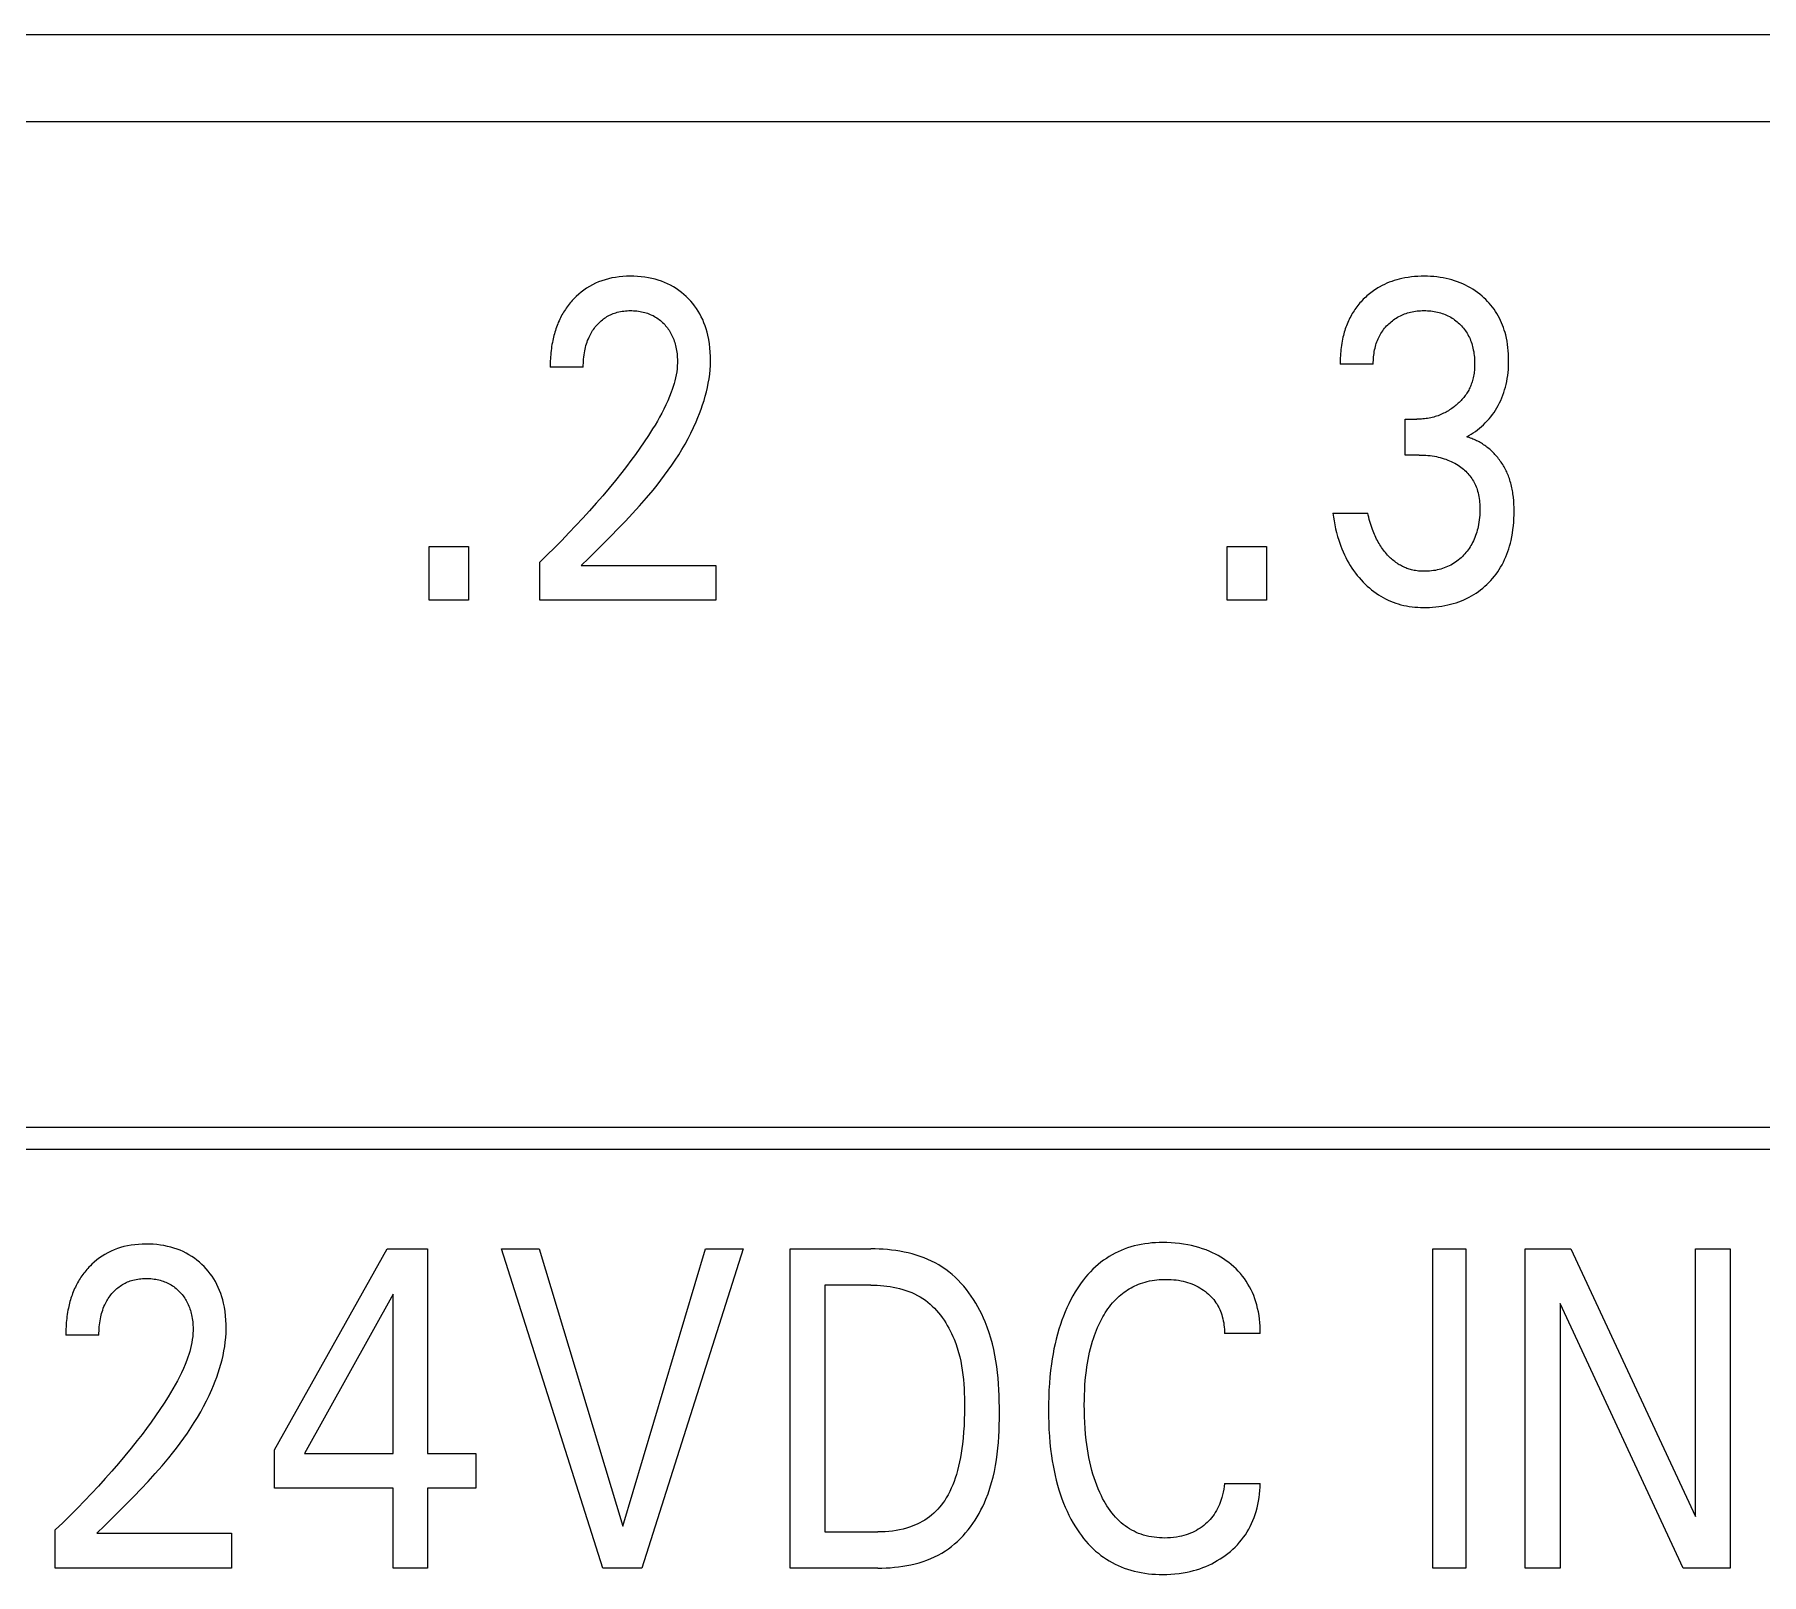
# Model space of a CAD drawing. Header units: millimetres. Extents: x 0 to 420, y 0 to 297.
# Drawn here: x 126.43 to 135.08, y 200.53 to 208.25 of the extents above; entities that cross this region are included whole.
import ezdxf

# ---------------------------------------------------------------- set-up
doc = ezdxf.new("R2010")
doc.units = ezdxf.units.MM
doc.layers.add('eProC - L2', color=41, linetype='Continuous', lineweight=20)

msp = doc.modelspace()

# ---------------------------------------------------------------- linework, layer by layer
at = {"layer": 'eProC - L2', "linetype": 'Continuous'}
for p, q in [((95.8491, 208.2505), (151.1239, 208.2505)), ((97.6239, 207.8155), (161.6239, 207.8155)), ((133.1375, 206.5993), (132.9715, 206.5993)), ((129.1783, 206.5835), (129.0123, 206.5835)), ((133.2981, 206.1435), (133.2981, 206.3226)), ((133.2981, 206.3226), (133.3552, 206.3226)), ((133.3679, 206.1435), (133.2981, 206.1435)), ((132.9352, 205.8521), (133.1103, 205.8521)), ((128.4054, 205.4155), (128.4054, 205.6854)), ((128.4054, 205.6854), (128.6032, 205.6854)), ((128.6032, 205.6854), (128.6032, 205.4155)), ((132.4045, 205.4155), (132.4045, 205.6854)), ((132.4045, 205.6854), (132.6023, 205.6854)), ((132.6023, 205.6854), (132.6023, 205.4155)), ((128.9597, 205.4155), (128.9597, 205.6071)), ((129.1683, 205.5901), (129.8424, 205.5901)), ((129.8424, 205.5901), (129.8424, 205.4155)), ((128.6032, 205.4155), (128.4054, 205.4155)), ((129.8424, 205.4155), (128.9597, 205.4155)), ((132.6023, 205.4155), (132.4045, 205.4155)), ((115.3439, 202.7755), (150.3589, 202.7755)), ((115.2339, 202.6655), (150.4689, 202.6655)), ((127.6307, 201.1585), (128.1949, 202.1655)), ((128.1949, 202.1655), (128.3972, 202.1655)), ((128.3972, 202.1655), (128.3972, 201.1404)), ((129.2762, 200.5655), (128.7682, 202.1655)), ((128.7682, 202.1655), (128.9578, 202.1655)), ((128.9578, 202.1655), (129.3769, 200.7753)), ((129.3769, 200.7753), (129.7906, 202.1655)), ((129.9802, 202.1655), (129.4722, 200.5655)), ((129.7906, 202.1655), (129.9802, 202.1655)), ((130.2142, 200.5655), (130.2142, 202.1655)), ((130.2142, 202.1655), (130.6197, 202.1655)), ((133.4365, 200.5655), (133.4365, 202.1655)), ((133.4365, 202.1655), (133.6007, 202.1655)), ((133.6007, 202.1655), (133.6007, 200.5655)), ((133.8991, 200.5655), (133.8991, 202.1655)), ((133.8991, 202.1655), (134.1268, 202.1655)), ((134.1268, 202.1655), (134.7518, 200.824)), ((134.7518, 200.824), (134.7518, 202.1655)), ((134.7518, 202.1655), (134.926, 202.1655)), ((134.926, 202.1655), (134.926, 200.5655)), ((128.2257, 201.9376), (127.7803, 201.1404)), ((128.2257, 201.1404), (128.2257, 201.9376)), ((130.3893, 201.9841), (130.3893, 200.7469)), ((130.6197, 201.9841), (130.3893, 201.9841)), ((134.0733, 201.8922), (134.0733, 200.5655)), ((134.6911, 200.5655), (134.0733, 201.8922)), ((126.7507, 201.7335), (126.5847, 201.7335)), ((132.571, 201.7414), (132.3914, 201.7414)), ((127.6307, 200.9658), (127.6307, 201.1585)), ((127.7803, 201.1404), (128.2257, 201.1404)), ((128.3972, 201.1404), (128.6394, 201.1404)), ((128.6394, 201.1404), (128.6394, 200.9658)), ((132.3914, 200.9896), (132.571, 200.9896)), ((128.2257, 200.9658), (127.6307, 200.9658)), ((128.2257, 200.5655), (128.2257, 200.9658)), ((128.3972, 200.9658), (128.3972, 200.5655)), ((128.6394, 200.9658), (128.3972, 200.9658)), ((126.5321, 200.5655), (126.5321, 200.7571)), ((126.7407, 200.7401), (127.4148, 200.7401)), ((127.4148, 200.7401), (127.4148, 200.5655)), ((130.3893, 200.7469), (130.6551, 200.7469)), ((127.4148, 200.5655), (126.5321, 200.5655)), ((128.3972, 200.5655), (128.2257, 200.5655)), ((129.4722, 200.5655), (129.2762, 200.5655)), ((130.6542, 200.5655), (130.2142, 200.5655)), ((133.6007, 200.5655), (133.4365, 200.5655)), ((134.0733, 200.5655), (133.8991, 200.5655)), ((134.926, 200.5655), (134.6911, 200.5655))]:
    msp.add_line(p, q, dxfattribs=at)
for points in [[(129.1683, 205.5901), (129.2054, 205.6269), (129.2425, 205.6636), (129.2796, 205.7004), (129.3164, 205.7374), (129.3531, 205.7746), (129.3893, 205.8122), (129.425, 205.8503), (129.4602, 205.8889), (129.4946, 205.9281), (129.5282, 205.9681), (129.5477, 205.9923), (129.567, 206.0169), (129.5858, 206.0417), (129.6041, 206.0669), (129.622, 206.0924), (129.6394, 206.1183), (129.6563, 206.1445), (129.6725, 206.1711), (129.6882, 206.198), (129.7032, 206.2254), (129.7176, 206.2531), (129.7312, 206.2812), (129.7441, 206.3098), (129.7529, 206.3306), (129.7612, 206.3517), (129.7691, 206.3729), (129.7765, 206.3943), (129.7834, 206.4159), (129.7897, 206.4377), (129.7954, 206.4595), (129.8005, 206.4815), (129.8049, 206.5036), (129.8086, 206.5258), (129.8116, 206.5481), (129.8139, 206.5704), (129.8154, 206.5928), (129.816, 206.6152), (129.8159, 206.6368), (129.8149, 206.6583), (129.8131, 206.6798), (129.8105, 206.7013), (129.807, 206.7226), (129.8025, 206.7437), (129.7985, 206.7597), (129.794, 206.7755), (129.7888, 206.7911), (129.7831, 206.8066), (129.7767, 206.8217), (129.7697, 206.8366), (129.762, 206.8511), (129.7541, 206.8646), (129.7455, 206.8777), (129.7363, 206.8905), (129.7266, 206.9028), (129.7164, 206.9147), (129.7057, 206.9262), (129.6945, 206.9372), (129.6824, 206.9482), (129.6698, 206.9585), (129.6568, 206.9683), (129.6434, 206.9775), (129.6296, 206.986), (129.6154, 206.9939), (129.6005, 207.0013), (129.5853, 207.008), (129.5698, 207.014), (129.554, 207.0193), (129.5381, 207.024), (129.5219, 207.028), (129.5042, 207.0316), (129.4864, 207.0345), (129.4684, 207.0367), (129.4504, 207.0382), (129.4323, 207.039), (129.4142, 207.0393), (129.3956, 207.0389), (129.377, 207.0379), (129.3586, 207.0362), (129.3402, 207.0338), (129.3219, 207.0305), (129.3038, 207.0265), (129.2872, 207.0219), (129.2709, 207.0166), (129.2548, 207.0106), (129.239, 207.0038), (129.2236, 206.9962), (129.2086, 206.9879), (129.1945, 206.9792), (129.1809, 206.9699), (129.1678, 206.9599), (129.1551, 206.9494), (129.143, 206.9383)], [(133.6056, 206.2342), (133.6168, 206.2404), (133.6278, 206.2471), (133.6385, 206.2541), (133.6492, 206.2616), (133.6596, 206.2694), (133.6697, 206.2775), (133.6798, 206.2862), (133.6895, 206.2952), (133.699, 206.3045), (133.7084, 206.3144), (133.7175, 206.3246), (133.7262, 206.3352), (133.7346, 206.3461), (133.7426, 206.3572), (133.7501, 206.3686), (133.7573, 206.3803), (133.764, 206.3922), (133.7705, 206.4046), (133.7764, 206.4172), (133.782, 206.43), (133.787, 206.443), (133.7917, 206.4562), (133.7959, 206.4695), (133.7997, 206.483), (133.803, 206.4965), (133.8062, 206.5114), (133.8089, 206.5264), (133.8112, 206.5415), (133.813, 206.5566), (133.8144, 206.5718), (133.8153, 206.587), (133.8159, 206.6022), (133.816, 206.6175), (133.8158, 206.6336), (133.8152, 206.6497), (133.8141, 206.6657), (133.8126, 206.6817), (133.8106, 206.6977), (133.808, 206.7135), (133.8049, 206.7293), (133.8012, 206.745), (133.7979, 206.7575), (133.7941, 206.7699), (133.79, 206.7822), (133.7854, 206.7943), (133.7805, 206.8063), (133.7752, 206.8181), (133.7694, 206.8297), (133.7633, 206.8411), (133.7568, 206.8523), (133.7499, 206.8631), (133.7427, 206.8736), (133.7351, 206.8839), (133.7272, 206.8939), (133.7189, 206.9036), (133.7103, 206.913), (133.7014, 206.9221), (133.6922, 206.931), (133.6827, 206.9395), (133.6717, 206.9487), (133.6604, 206.9575), (133.6487, 206.9659), (133.6368, 206.9738), (133.6246, 206.9813), (133.6121, 206.9884), (133.5993, 206.995), (133.5861, 207.0012), (133.5727, 207.0069), (133.559, 207.0121), (133.5452, 207.0169), (133.5312, 207.0211), (133.5171, 207.0249), (133.5029, 207.0282), (133.4874, 207.0313), (133.4719, 207.0338), (133.4562, 207.0358), (133.4406, 207.0374), (133.4248, 207.0384), (133.4091, 207.0391), (133.3933, 207.0393), (133.377, 207.0391), (133.3607, 207.0385), (133.3444, 207.0373), (133.3282, 207.0357), (133.3121, 207.0336), (133.296, 207.0309), (133.28, 207.0277), (133.2673, 207.0247), (133.2547, 207.0213), (133.2422, 207.0176), (133.2299, 207.0135), (133.2176, 207.0089), (133.2056, 207.004), (133.1937, 206.9987), (133.182, 206.9929), (133.1672, 206.9849)], [(133.1672, 206.9849), (133.16, 206.9806), (133.1528, 206.9762), (133.1458, 206.9716), (133.1388, 206.9668), (133.1319, 206.9619), (133.1252, 206.9568), (133.1186, 206.9516), (133.1121, 206.9462), (133.1057, 206.9406), (133.0994, 206.935), (133.0934, 206.9294), (133.0876, 206.9236), (133.0819, 206.9178), (133.0763, 206.9118), (133.0709, 206.9057), (133.0656, 206.8994), (133.0604, 206.8931), (133.0554, 206.8866), (133.0505, 206.8801), (133.0457, 206.8734), (133.0412, 206.8667), (133.0367, 206.8598), (133.0324, 206.8528), (133.0283, 206.8458), (133.0242, 206.8383), (133.0202, 206.8307), (133.0164, 206.823), (133.0128, 206.8152), (133.0094, 206.8074), (133.0061, 206.7994), (133.003, 206.7914), (133.0001, 206.7834), (132.9973, 206.7752), (132.9947, 206.7671), (132.9922, 206.7588), (132.9899, 206.7506), (132.9877, 206.7422), (132.9857, 206.7339), (132.9834, 206.7237), (132.9814, 206.7135), (132.9796, 206.7032), (132.9779, 206.6929), (132.9765, 206.6825), (132.9752, 206.6722), (132.9742, 206.6618), (132.9733, 206.6514), (132.9726, 206.641), (132.9721, 206.6306), (132.9717, 206.6202), (132.9715, 206.6097), (132.9715, 206.5993)], [(129.143, 206.9383), (129.1356, 206.9311), (129.1284, 206.9236), (129.123, 206.9177), (129.1176, 206.9117), (129.1124, 206.9055), (129.1073, 206.8993), (129.1024, 206.8929), (129.0976, 206.8864), (129.0929, 206.8799), (129.0883, 206.8732), (129.0839, 206.8665), (129.0796, 206.8596), (129.0755, 206.8527), (129.0715, 206.8457), (129.0676, 206.8386), (129.0639, 206.8314), (129.0601, 206.8237), (129.0565, 206.8159), (129.0531, 206.8081), (129.0498, 206.8001), (129.0467, 206.7922), (129.0437, 206.7841), (129.0409, 206.776), (129.0382, 206.7678), (129.0357, 206.7596), (129.0333, 206.7514), (129.0311, 206.7431), (129.029, 206.7348), (129.027, 206.7264), (129.0252, 206.718), (129.0232, 206.7078), (129.0213, 206.6975), (129.0197, 206.6872), (129.0182, 206.6769), (129.0169, 206.6666), (129.0158, 206.6562), (129.0148, 206.6459), (129.014, 206.6355), (129.0134, 206.6251), (129.0129, 206.6147), (129.0125, 206.6043), (129.0124, 206.5939), (129.0123, 206.5835)], [(129.1783, 206.5835), (129.1784, 206.5937), (129.1787, 206.6039), (129.1792, 206.6142), (129.18, 206.6244), (129.181, 206.6346), (129.1822, 206.6447), (129.1837, 206.6549), (129.1855, 206.665), (129.1873, 206.6739), (129.1894, 206.6827), (129.1917, 206.6915), (129.1943, 206.7002), (129.1971, 206.7089), (129.2001, 206.7174), (129.2035, 206.7258), (129.2071, 206.7341), (129.2104, 206.7409), (129.2138, 206.7476), (129.2174, 206.7541), (129.2212, 206.7606), (129.2252, 206.7669), (129.2294, 206.7731), (129.2338, 206.7792), (129.2384, 206.7852), (129.2432, 206.791), (129.2479, 206.7963), (129.2527, 206.8015), (129.2577, 206.8066), (129.2629, 206.8115), (129.2682, 206.8162), (129.2737, 206.8207), (129.2793, 206.8251), (129.2851, 206.8292), (129.291, 206.8332), (129.2969, 206.8368), (129.303, 206.8403), (129.3091, 206.8435), (129.3154, 206.8466), (129.3217, 206.8494), (129.3282, 206.852), (129.3347, 206.8544), (129.3413, 206.8566), (129.348, 206.8585), (129.3561, 206.8606), (129.3643, 206.8623), (129.3725, 206.8637), (129.3808, 206.8649), (129.3891, 206.8658), (129.3974, 206.8664), (129.4058, 206.8668), (129.4142, 206.8669), (129.4223, 206.8669), (129.4305, 206.8666), (129.4386, 206.866), (129.4467, 206.8653), (129.4547, 206.8643), (129.4628, 206.863), (129.4707, 206.8615), (129.4787, 206.8598), (129.4859, 206.8579), (129.4931, 206.8558), (129.5002, 206.8535), (129.5073, 206.8509), (129.5142, 206.8481), (129.521, 206.845), (129.5277, 206.8418), (129.5343, 206.8382), (129.5407, 206.8345), (129.5469, 206.8305), (129.553, 206.8263), (129.559, 206.8219), (129.5647, 206.8173), (129.5704, 206.8125), (129.5758, 206.8075), (129.5811, 206.8023), (129.5861, 206.7971), (129.5909, 206.7916), (129.5956, 206.7861), (129.6, 206.7804), (129.6043, 206.7745), (129.6084, 206.7685), (129.6123, 206.7624), (129.6159, 206.7561), (129.6194, 206.7498), (129.6228, 206.7429), (129.626, 206.7359), (129.629, 206.7287), (129.6317, 206.7215), (129.6343, 206.7142), (129.6366, 206.7068), (129.6387, 206.6994), (129.6406, 206.6919), (129.6424, 206.6844), (129.6441, 206.6758), (129.6457, 206.6672), (129.647, 206.6585), (129.6481, 206.6498), (129.6489, 206.6411), (129.6495, 206.6324), (129.6499, 206.6236), (129.6501, 206.6149), (129.65, 206.6061)], [(133.1375, 206.5993), (133.1375, 206.6083), (133.1378, 206.6172), (133.1383, 206.6261), (133.139, 206.6351), (133.1399, 206.644), (133.1411, 206.6528), (133.1425, 206.6617), (133.1442, 206.6705), (133.1462, 206.6792), (133.1481, 206.687), (133.1503, 206.6948), (133.1527, 206.7024), (133.1554, 206.71), (133.1582, 206.7176), (133.1614, 206.725), (133.1647, 206.7323), (133.1683, 206.7394), (133.1722, 206.7465), (133.1761, 206.7532), (133.1803, 206.7597), (133.1848, 206.7661), (133.1894, 206.7724), (133.1942, 206.7784), (133.1993, 206.7844), (133.2045, 206.7901), (133.2099, 206.7957), (133.2155, 206.8012), (133.2213, 206.8065), (133.2272, 206.8115), (133.2334, 206.8164), (133.2396, 206.8211), (133.246, 206.8256), (133.2526, 206.8299), (133.2593, 206.8339), (133.2661, 206.8377), (133.2731, 206.8413), (133.2802, 206.8446), (133.2874, 206.8477), (133.2947, 206.8506), (133.3021, 206.8532), (133.3096, 206.8556), (133.3172, 206.8577), (133.3248, 206.8596), (133.333, 206.8614), (133.3413, 206.8629), (133.3496, 206.8642), (133.3579, 206.8652), (133.3663, 206.866), (133.3747, 206.8665), (133.3831, 206.8668), (133.3915, 206.8669), (133.4001, 206.8669), (133.4087, 206.8665), (133.4172, 206.866), (133.4258, 206.8652), (133.4343, 206.8642), (133.4428, 206.863), (133.4512, 206.8614), (133.4596, 206.8596), (133.4673, 206.8577), (133.475, 206.8556), (133.4825, 206.8532), (133.49, 206.8506), (133.4974, 206.8478), (133.5047, 206.8447), (133.5119, 206.8413), (133.5189, 206.8377), (133.5257, 206.8339), (133.5324, 206.8299), (133.5389, 206.8256), (133.5453, 206.8212), (133.5516, 206.8165), (133.5576, 206.8116), (133.5636, 206.8065), (133.5693, 206.8012), (133.5748, 206.7958), (133.5801, 206.7902), (133.5852, 206.7845), (133.5901, 206.7785), (133.5949, 206.7725), (133.5994, 206.7663), (133.6037, 206.7599), (133.6078, 206.7534), (133.6116, 206.7467), (133.6154, 206.7396), (133.619, 206.7323), (133.6223, 206.725), (133.6253, 206.7175), (133.6281, 206.7099), (133.6307, 206.7022), (133.633, 206.6944), (133.6351, 206.6866), (133.637, 206.6787), (133.6389, 206.6698), (133.6406, 206.6608), (133.642, 206.6517), (133.6432, 206.6426), (133.6441, 206.6336), (133.6448, 206.6244), (133.6452, 206.6153), (133.6455, 206.6062), (133.6455, 206.5971)], [(129.65, 206.6061), (129.6494, 206.591), (129.6481, 206.5759), (129.6462, 206.5608), (129.6437, 206.5458), (129.6407, 206.5309), (129.6372, 206.516), (129.6332, 206.5013), (129.6289, 206.4866), (129.6241, 206.4721), (129.619, 206.4577), (129.6107, 206.4363), (129.6018, 206.4151), (129.5923, 206.3942), (129.5823, 206.3736), (129.5718, 206.3533), (129.5608, 206.3332), (129.5495, 206.3133), (129.5378, 206.2936), (129.5259, 206.274), (129.5053, 206.2416), (129.4841, 206.2096), (129.4623, 206.178), (129.4401, 206.1468), (129.4173, 206.1159), (129.3942, 206.0853), (129.3706, 206.055), (129.3396, 206.0161), (129.3081, 205.9777), (129.276, 205.9396), (129.2435, 205.902), (129.21, 205.864), (129.1759, 205.8265), (129.1415, 205.7894), (129.1065, 205.7527), (129.0705, 205.7156), (129.034, 205.679), (128.997, 205.6429), (128.9597, 205.6071)], [(133.6455, 206.5971), (133.6454, 206.5897), (133.6451, 206.5823), (133.6446, 206.5749), (133.644, 206.5675), (133.6433, 206.5601), (133.6423, 206.5528), (133.6412, 206.5455), (133.6399, 206.5382), (133.6384, 206.5309), (133.6366, 206.5237), (133.6347, 206.5166), (133.6329, 206.5104), (133.6309, 206.5044), (133.6287, 206.4984), (133.6264, 206.4924), (133.6239, 206.4865), (133.6213, 206.4807), (133.6185, 206.4749), (133.6156, 206.4692), (133.6125, 206.4636), (133.6093, 206.4581), (133.6059, 206.4527), (133.6024, 206.4474), (133.5986, 206.442), (133.5946, 206.4367), (133.5906, 206.4315), (133.5863, 206.4264), (133.582, 206.4214), (133.5775, 206.4165), (133.573, 206.4117), (133.5683, 206.4071), (133.5635, 206.4025), (133.5585, 206.3981), (133.5535, 206.3938), (133.5484, 206.3896), (133.543, 206.3852), (133.5374, 206.381), (133.5318, 206.377), (133.526, 206.3731), (133.5202, 206.3693), (133.5143, 206.3656), (133.5083, 206.3621), (133.5022, 206.3587), (133.4961, 206.3555), (133.4899, 206.3524), (133.483, 206.3492), (133.476, 206.3462), (133.469, 206.3433), (133.4619, 206.3406), (133.4547, 206.3382), (133.4475, 206.3359), (133.4402, 206.3337), (133.4329, 206.3318), (133.4255, 206.3301), (133.4178, 206.3285), (133.41, 206.3271), (133.4022, 206.3259), (133.3944, 206.3249), (133.3866, 206.3241), (133.3788, 206.3234), (133.3709, 206.323), (133.3631, 206.3227), (133.3552, 206.3226)], [(133.8375, 205.9489), (133.8364, 205.9566), (133.8351, 205.9644), (133.8336, 205.9721), (133.832, 205.9798), (133.8303, 205.9875), (133.8285, 205.9951), (133.8265, 206.0027), (133.8243, 206.0102), (133.822, 206.0177), (133.8195, 206.0252), (133.8169, 206.0326), (133.8144, 206.0392), (133.8117, 206.0457), (133.809, 206.0522), (133.8061, 206.0586), (133.803, 206.065), (133.7999, 206.0713), (133.7966, 206.0775), (133.7932, 206.0837), (133.7896, 206.0898), (133.786, 206.0958), (133.7822, 206.1018), (133.7783, 206.1076), (133.7742, 206.1134), (133.7701, 206.1191), (133.7658, 206.1248), (133.7614, 206.1303), (133.7569, 206.1358), (133.7522, 206.1411), (133.7475, 206.1464), (133.7426, 206.1515), (133.7376, 206.1566), (133.7328, 206.1613), (133.7278, 206.1659), (133.7228, 206.1704), (133.7176, 206.1748), (133.7124, 206.1791), (133.7071, 206.1833), (133.7017, 206.1873), (133.6962, 206.1913), (133.6906, 206.1951), (133.6849, 206.1988), (133.6792, 206.2024), (133.6734, 206.2058), (133.6675, 206.2091), (133.6616, 206.2123), (133.6556, 206.2153), (133.6495, 206.2182), (133.6434, 206.221), (133.6372, 206.2236), (133.631, 206.226), (133.6247, 206.2283), (133.6184, 206.2304), (133.612, 206.2324), (133.6056, 206.2342)], [(133.3679, 206.1435), (133.3788, 206.1434), (133.3896, 206.143), (133.4005, 206.1424), (133.4113, 206.1415), (133.4221, 206.1404), (133.4329, 206.1389), (133.4436, 206.1372), (133.4535, 206.1353), (133.4632, 206.1332), (133.473, 206.1308), (133.4826, 206.1281), (133.4922, 206.1251), (133.5017, 206.1218), (133.511, 206.1183), (133.5199, 206.1146), (133.5286, 206.1107), (133.5373, 206.1065), (133.5457, 206.102), (133.5541, 206.0972), (133.5622, 206.0921), (133.5702, 206.0868), (133.5766, 206.0822), (133.5829, 206.0774), (133.589, 206.0724), (133.5949, 206.0673), (133.6007, 206.0619), (133.6063, 206.0564), (133.6117, 206.0506), (133.6169, 206.0447), (133.6219, 206.0386), (133.6267, 206.0324), (133.6311, 206.026), (133.6353, 206.0195), (133.6393, 206.0128), (133.6431, 206.006), (133.6466, 205.999), (133.6499, 205.992), (133.6529, 205.9848), (133.6557, 205.9776), (133.6582, 205.9702), (133.6605, 205.9628), (133.663, 205.9536), (133.6651, 205.9444), (133.6669, 205.935), (133.6684, 205.9256), (133.6696, 205.9162), (133.6705, 205.9067), (133.6712, 205.8972), (133.6716, 205.8877), (133.6718, 205.8781), (133.6718, 205.8663), (133.6715, 205.8545), (133.6708, 205.8427), (133.6699, 205.8309), (133.6686, 205.8192), (133.667, 205.8075), (133.665, 205.7959), (133.6627, 205.7843), (133.6607, 205.7752), (133.6584, 205.7662), (133.6559, 205.7572), (133.6532, 205.7483), (133.6502, 205.7395), (133.6469, 205.7307), (133.6434, 205.7221), (133.6396, 205.7136), (133.6355, 205.7053), (133.6314, 205.6975), (133.6271, 205.69), (133.6225, 205.6825), (133.6177, 205.6752), (133.6126, 205.668), (133.6073, 205.6611), (133.6018, 205.6542), (133.5961, 205.6476), (133.5902, 205.6411), (133.5839, 205.6347), (133.5773, 205.6285), (133.5706, 205.6225), (133.5637, 205.6168), (133.5566, 205.6113), (133.5493, 205.606), (133.5418, 205.6011), (133.5341, 205.5964), (133.5263, 205.592), (133.5183, 205.588), (133.5101, 205.5842), (133.5018, 205.5807), (133.4934, 205.5775), (133.4849, 205.5746), (133.4763, 205.5719), (133.4676, 205.5696), (133.4581, 205.5674), (133.4486, 205.5655), (133.439, 205.5639), (133.4293, 205.5626), (133.4197, 205.5617), (133.41, 205.561), (133.4003, 205.5607), (133.3906, 205.5606)], [(132.9352, 205.8521), (132.9378, 205.8325), (132.9409, 205.813), (132.9445, 205.7935), (132.9486, 205.7742), (132.9533, 205.755), (132.9584, 205.7359), (132.9641, 205.7169), (132.9691, 205.702), (132.9744, 205.6872), (132.9801, 205.6725), (132.9862, 205.658), (132.9927, 205.6436), (132.9996, 205.6295), (133.0069, 205.6155), (133.0146, 205.6018), (133.0223, 205.589), (133.0305, 205.5765), (133.0389, 205.5642), (133.0478, 205.5521), (133.057, 205.5404), (133.0665, 205.5289), (133.0764, 205.5177), (133.0867, 205.5068), (133.0968, 205.4967), (133.1071, 205.4869), (133.1178, 205.4775), (133.1288, 205.4684), (133.14, 205.4597), (133.1516, 205.4514), (133.1634, 205.4434), (133.1755, 205.4359), (133.1874, 205.4291), (133.1995, 205.4227), (133.2118, 205.4167), (133.2244, 205.4111), (133.2371, 205.406), (133.25, 205.4013), (133.263, 205.3971), (133.2762, 205.3934), (133.29, 205.39), (133.3039, 205.3871), (133.3179, 205.3847), (133.332, 205.3828), (133.3461, 205.3813), (133.3603, 205.3802), (133.3745, 205.3795), (133.3888, 205.3792), (133.4042, 205.3793), (133.4196, 205.3798), (133.435, 205.3807), (133.4504, 205.3821), (133.4657, 205.3839), (133.481, 205.3861), (133.4962, 205.3889), (133.5112, 205.3921), (133.525, 205.3954), (133.5386, 205.3992), (133.5522, 205.4033), (133.5656, 205.4079), (133.5788, 205.4129), (133.5919, 205.4184), (133.6047, 205.4243), (133.6174, 205.4306), (133.6295, 205.4372), (133.6414, 205.4443), (133.6531, 205.4517), (133.6645, 205.4596), (133.6756, 205.4679), (133.6865, 205.4765), (133.697, 205.4855), (133.7072, 205.4949), (133.717, 205.5046), (133.7266, 205.5146), (133.7357, 205.525), (133.7445, 205.5357), (133.753, 205.5466), (133.761, 205.5579), (133.7687, 205.5694), (133.7759, 205.5811), (133.7828, 205.5931), (133.7896, 205.606), (133.7959, 205.6191), (133.8017, 205.6324), (133.8072, 205.6459), (133.8122, 205.6596), (133.8168, 205.6734), (133.821, 205.6874), (133.8247, 205.7015), (133.8281, 205.7156), (133.8319, 205.7337), (133.8351, 205.7519), (133.8377, 205.7702), (133.8398, 205.7885), (133.8414, 205.8069), (133.8425, 205.8253), (133.8431, 205.8438), (133.8433, 205.8623), (133.843, 205.8797), (133.8424, 205.897), (133.8413, 205.9144), (133.8397, 205.9317), (133.8375, 205.9489)], [(133.3906, 205.5606), (133.3838, 205.5608), (133.377, 205.5611), (133.3702, 205.5615), (133.3634, 205.5622), (133.3566, 205.563), (133.3499, 205.5639), (133.3432, 205.5651), (133.3365, 205.5664), (133.3298, 205.568), (133.3233, 205.5697), (133.3175, 205.5714), (133.3117, 205.5733), (133.306, 205.5753), (133.3004, 205.5775), (133.2948, 205.5799), (133.2893, 205.5824), (133.2838, 205.585), (133.2785, 205.5878), (133.2731, 205.5907), (133.2679, 205.5937), (133.2628, 205.5969), (133.2569, 205.6008), (133.2511, 205.6048), (133.2455, 205.609), (133.2399, 205.6134), (133.2345, 205.6179), (133.2292, 205.6225), (133.224, 205.6273), (133.219, 205.6322), (133.214, 205.6372), (133.2092, 205.6423), (133.2038, 205.6482), (133.1986, 205.6543), (133.1935, 205.6605), (133.1886, 205.6668), (133.1839, 205.6732), (133.1793, 205.6797), (133.1748, 205.6863), (133.1705, 205.693), (133.1663, 205.6999), (133.162, 205.7073), (133.1579, 205.7148), (133.1539, 205.7225), (133.1501, 205.7302), (133.1464, 205.738), (133.1429, 205.7458), (133.1396, 205.7537), (133.1364, 205.7617), (133.1334, 205.7698), (133.1298, 205.7799), (133.1264, 205.79), (133.1232, 205.8002), (133.1203, 205.8105), (133.1175, 205.8208), (133.1149, 205.8312), (133.1125, 205.8416), (133.1103, 205.8521)], [(126.7407, 200.7401), (126.7778, 200.7769), (126.8149, 200.8136), (126.8519, 200.8504), (126.8888, 200.8874), (126.9255, 200.9246), (126.9617, 200.9622), (126.9974, 201.0003), (127.0326, 201.0389), (127.067, 201.0781), (127.1006, 201.1181), (127.1201, 201.1423), (127.1393, 201.1669), (127.1582, 201.1917), (127.1765, 201.2169), (127.1944, 201.2424), (127.2118, 201.2683), (127.2287, 201.2945), (127.2449, 201.3211), (127.2606, 201.348), (127.2756, 201.3754), (127.29, 201.4031), (127.3036, 201.4312), (127.3165, 201.4598), (127.3253, 201.4806), (127.3336, 201.5017), (127.3415, 201.5229), (127.3489, 201.5443), (127.3558, 201.5659), (127.3621, 201.5877), (127.3678, 201.6095), (127.3729, 201.6315), (127.3773, 201.6536), (127.381, 201.6758), (127.384, 201.6981), (127.3863, 201.7204), (127.3878, 201.7428), (127.3884, 201.7652), (127.3883, 201.7868), (127.3873, 201.8083), (127.3855, 201.8298), (127.3829, 201.8513), (127.3794, 201.8726), (127.3749, 201.8937), (127.3709, 201.9097), (127.3664, 201.9255), (127.3612, 201.9411), (127.3555, 201.9566), (127.3491, 201.9717), (127.3421, 201.9866), (127.3344, 202.0011), (127.3264, 202.0146), (127.3179, 202.0277), (127.3087, 202.0405), (127.299, 202.0528), (127.2888, 202.0647), (127.2781, 202.0762), (127.2669, 202.0872), (127.2548, 202.0982), (127.2422, 202.1085), (127.2292, 202.1183), (127.2158, 202.1275), (127.202, 202.136), (127.1878, 202.1439), (127.1729, 202.1513), (127.1577, 202.158), (127.1422, 202.164), (127.1264, 202.1693), (127.1105, 202.174), (127.0943, 202.178), (127.0766, 202.1816), (127.0587, 202.1845), (127.0408, 202.1867), (127.0228, 202.1882), (127.0047, 202.189), (126.9866, 202.1893), (126.968, 202.1889), (126.9494, 202.1879), (126.931, 202.1862), (126.9126, 202.1838), (126.8943, 202.1805), (126.8762, 202.1765), (126.8596, 202.1719), (126.8433, 202.1666), (126.8272, 202.1606), (126.8114, 202.1538), (126.796, 202.1462), (126.7809, 202.1379), (126.7669, 202.1292), (126.7533, 202.1199), (126.7402, 202.1099), (126.7275, 202.0994), (126.7154, 202.0883)], [(132.571, 201.7414), (132.571, 201.7594), (132.5704, 201.7775), (132.5692, 201.7956), (132.5673, 201.8136), (132.5648, 201.8315), (132.5617, 201.8493), (132.5579, 201.8671), (132.5535, 201.8846), (132.5489, 201.9003), (132.5438, 201.9157), (132.5381, 201.931), (132.5319, 201.946), (132.525, 201.9607), (132.5176, 201.9751), (132.5095, 201.9892), (132.5009, 202.003), (132.4917, 202.0161), (132.482, 202.0289), (132.4717, 202.0413), (132.4609, 202.0532), (132.4496, 202.0647), (132.4379, 202.0757), (132.4257, 202.0862), (132.4132, 202.0963), (132.4005, 202.1058), (132.3874, 202.1148), (132.3741, 202.1233), (132.3604, 202.1313), (132.3465, 202.1388), (132.3323, 202.1458), (132.3179, 202.1524), (132.3001, 202.1597), (132.282, 202.1663), (132.2637, 202.1722), (132.2451, 202.1775), (132.2264, 202.1821), (132.2076, 202.186), (132.1869, 202.1896), (132.1661, 202.1925), (132.1452, 202.1947), (132.1242, 202.1962), (132.1032, 202.197), (132.0821, 202.1972), (132.0641, 202.1969), (132.0461, 202.1961), (132.0282, 202.1948), (132.0102, 202.193), (131.9924, 202.1906), (131.9747, 202.1877), (131.9571, 202.1842), (131.9396, 202.18), (131.9223, 202.1752), (131.9052, 202.1698), (131.8894, 202.164), (131.8737, 202.1577), (131.8583, 202.1508), (131.8432, 202.1433), (131.8284, 202.1353), (131.8138, 202.1267), (131.7996, 202.1177), (131.7857, 202.1081), (131.7722, 202.098), (131.7591, 202.0874), (131.7456, 202.0755), (131.7325, 202.0632), (131.7199, 202.0504), (131.7077, 202.0371), (131.696, 202.0235), (131.6847, 202.0094), (131.6739, 201.995), (131.6635, 201.9803), (131.6535, 201.9653), (131.6439, 201.95), (131.6325, 201.9306), (131.6217, 201.9108), (131.6115, 201.8907), (131.602, 201.8703), (131.593, 201.8497), (131.5845, 201.8288), (131.5767, 201.8078), (131.5693, 201.7865), (131.5617, 201.7624), (131.5547, 201.738), (131.5483, 201.7135), (131.5425, 201.6889), (131.5372, 201.6641), (131.5325, 201.6392), (131.5283, 201.6142), (131.5246, 201.5892), (131.5204, 201.5563), (131.517, 201.5234), (131.5142, 201.4904), (131.5122, 201.4574), (131.5107, 201.4243), (131.5099, 201.3912), (131.5097, 201.3581)], [(130.6542, 200.5655), (130.6748, 200.5657), (130.6956, 200.5665), (130.7164, 200.5677), (130.7373, 200.5695), (130.7582, 200.5718), (130.779, 200.5748), (130.7997, 200.5783), (130.8203, 200.5825), (130.8408, 200.5873), (130.861, 200.5927), (130.8809, 200.5989), (130.9006, 200.6058), (130.9199, 200.6134), (130.9388, 200.6218), (130.9573, 200.631), (130.9754, 200.641), (130.9929, 200.6518), (131.0089, 200.6627), (131.0244, 200.6744), (131.0394, 200.6868), (131.0539, 200.6997), (131.068, 200.7134), (131.0815, 200.7275), (131.0945, 200.7422), (131.107, 200.7574), (131.119, 200.7731), (131.1304, 200.7892), (131.1414, 200.8057), (131.1518, 200.8225), (131.1617, 200.8397), (131.1711, 200.8571), (131.18, 200.8748), (131.1883, 200.8927), (131.1961, 200.9107), (131.2068, 200.9381), (131.2164, 200.9658), (131.2248, 200.9938), (131.2323, 201.022), (131.2387, 201.0504), (131.2443, 201.079), (131.249, 201.1078), (131.253, 201.1367), (131.2562, 201.1658), (131.2587, 201.1951), (131.2607, 201.2244), (131.2621, 201.2538), (131.2631, 201.2832), (131.2636, 201.3127), (131.2638, 201.3422), (131.2637, 201.3716), (131.2633, 201.4009), (131.2624, 201.4302), (131.2611, 201.4594), (131.2594, 201.4885), (131.2571, 201.5176), (131.2541, 201.5465), (131.2506, 201.5754), (131.2463, 201.6041), (131.2413, 201.6326), (131.2354, 201.661), (131.2287, 201.6892), (131.2211, 201.7171), (131.2125, 201.7449), (131.2029, 201.7724), (131.1923, 201.7996), (131.184, 201.8187), (131.1752, 201.8377), (131.1659, 201.8564), (131.156, 201.8749), (131.1455, 201.893), (131.1345, 201.9109), (131.1229, 201.9284), (131.1108, 201.9454), (131.0981, 201.962), (131.0849, 201.9781), (131.0712, 201.9937), (131.0569, 202.0088), (131.0421, 202.0232), (131.0268, 202.0369), (131.0109, 202.05), (130.9945, 202.0624), (130.9776, 202.074), (130.9601, 202.0848), (130.9422, 202.0949), (130.9238, 202.1042), (130.905, 202.1127), (130.8858, 202.1206), (130.8663, 202.1277), (130.8465, 202.1341), (130.8264, 202.1399), (130.8061, 202.145), (130.7856, 202.1495), (130.765, 202.1534), (130.7443, 202.1567), (130.7235, 202.1595), (130.7027, 202.1617), (130.6818, 202.1634), (130.661, 202.1646), (130.6403, 202.1653), (130.6197, 202.1655)], [(126.7154, 202.0883), (126.708, 202.0811), (126.7008, 202.0736), (126.6954, 202.0677), (126.69, 202.0617), (126.6848, 202.0555), (126.6797, 202.0493), (126.6748, 202.0429), (126.67, 202.0364), (126.6653, 202.0299), (126.6607, 202.0232), (126.6563, 202.0165), (126.652, 202.0096), (126.6479, 202.0027), (126.6439, 201.9957), (126.64, 201.9886), (126.6363, 201.9814), (126.6325, 201.9737), (126.6289, 201.9659), (126.6255, 201.9581), (126.6222, 201.9501), (126.619, 201.9422), (126.6161, 201.9341), (126.6133, 201.926), (126.6106, 201.9178), (126.6081, 201.9096), (126.6057, 201.9014), (126.6035, 201.8931), (126.6014, 201.8848), (126.5994, 201.8764), (126.5976, 201.868), (126.5956, 201.8578), (126.5937, 201.8475), (126.5921, 201.8372), (126.5906, 201.8269), (126.5893, 201.8166), (126.5882, 201.8062), (126.5872, 201.7959), (126.5864, 201.7855), (126.5858, 201.7751), (126.5853, 201.7647), (126.5849, 201.7543), (126.5848, 201.7439), (126.5847, 201.7335)], [(126.7507, 201.7335), (126.7508, 201.7437), (126.7511, 201.7539), (126.7516, 201.7642), (126.7524, 201.7744), (126.7534, 201.7846), (126.7546, 201.7947), (126.7561, 201.8049), (126.7579, 201.815), (126.7597, 201.8239), (126.7618, 201.8327), (126.7641, 201.8415), (126.7666, 201.8502), (126.7695, 201.8589), (126.7725, 201.8674), (126.7759, 201.8758), (126.7795, 201.8841), (126.7828, 201.8909), (126.7862, 201.8976), (126.7898, 201.9041), (126.7936, 201.9106), (126.7976, 201.9169), (126.8018, 201.9231), (126.8062, 201.9292), (126.8108, 201.9352), (126.8156, 201.941), (126.8203, 201.9463), (126.8251, 201.9515), (126.8301, 201.9566), (126.8353, 201.9615), (126.8406, 201.9662), (126.8461, 201.9707), (126.8517, 201.9751), (126.8575, 201.9792), (126.8634, 201.9832), (126.8693, 201.9868), (126.8754, 201.9903), (126.8815, 201.9935), (126.8878, 201.9966), (126.8941, 201.9994), (126.9006, 202.002), (126.9071, 202.0044), (126.9137, 202.0066), (126.9204, 202.0085), (126.9285, 202.0106), (126.9367, 202.0123), (126.9449, 202.0137), (126.9532, 202.0149), (126.9615, 202.0158), (126.9698, 202.0164), (126.9782, 202.0168), (126.9866, 202.0169), (126.9947, 202.0169), (127.0028, 202.0166), (127.011, 202.016), (127.0191, 202.0153), (127.0271, 202.0143), (127.0352, 202.013), (127.0431, 202.0115), (127.0511, 202.0098), (127.0583, 202.0079), (127.0655, 202.0058), (127.0726, 202.0035), (127.0796, 202.0009), (127.0866, 201.9981), (127.0934, 201.995), (127.1001, 201.9918), (127.1067, 201.9882), (127.1131, 201.9845), (127.1193, 201.9805), (127.1254, 201.9763), (127.1314, 201.9719), (127.1371, 201.9673), (127.1428, 201.9625), (127.1482, 201.9575), (127.1535, 201.9523), (127.1585, 201.9471), (127.1633, 201.9416), (127.168, 201.9361), (127.1724, 201.9304), (127.1767, 201.9245), (127.1808, 201.9185), (127.1847, 201.9124), (127.1883, 201.9061), (127.1918, 201.8998), (127.1952, 201.8929), (127.1984, 201.8859), (127.2014, 201.8787), (127.2041, 201.8715), (127.2067, 201.8642), (127.209, 201.8568), (127.2111, 201.8494), (127.213, 201.8419), (127.2148, 201.8344), (127.2165, 201.8258), (127.2181, 201.8172), (127.2194, 201.8085), (127.2205, 201.7998), (127.2213, 201.7911), (127.2219, 201.7824), (127.2223, 201.7736), (127.2225, 201.7649), (127.2224, 201.7561)], [(131.6996, 201.5561), (131.7021, 201.5746), (131.705, 201.5931), (131.7082, 201.6116), (131.7119, 201.63), (131.7159, 201.6484), (131.7203, 201.6666), (131.7251, 201.6847), (131.7304, 201.7027), (131.7349, 201.7167), (131.7396, 201.7306), (131.7446, 201.7444), (131.75, 201.758), (131.7557, 201.7716), (131.7617, 201.785), (131.768, 201.7982), (131.7747, 201.8113), (131.7818, 201.8242), (131.7879, 201.8347), (131.7943, 201.8451), (131.801, 201.8553), (131.8079, 201.8653), (131.8151, 201.8751), (131.8226, 201.8847), (131.8303, 201.8941), (131.8384, 201.9032), (131.8467, 201.912), (131.8554, 201.9205), (131.8644, 201.9287), (131.8722, 201.9355), (131.8803, 201.9419), (131.8885, 201.9481), (131.897, 201.9541), (131.9056, 201.9597), (131.9145, 201.9651), (131.9234, 201.9703), (131.9326, 201.9751), (131.9419, 201.9797), (131.9513, 201.9839), (131.9608, 201.9879), (131.9705, 201.9915), (131.9819, 201.9953), (131.9934, 201.9987), (132.005, 202.0017), (132.0167, 202.0043), (132.0285, 202.0066), (132.0403, 202.0084), (132.0523, 202.0099), (132.0642, 202.011), (132.0762, 202.0118), (132.0882, 202.0123), (132.1002, 202.0124), (132.1126, 202.0122), (132.125, 202.0117), (132.1373, 202.0108), (132.1496, 202.0095), (132.1618, 202.0078), (132.174, 202.0056), (132.1852, 202.0032), (132.1963, 202.0004), (132.2072, 201.9972), (132.2181, 201.9936), (132.2288, 201.9896), (132.2393, 201.9852), (132.2493, 201.9805), (132.2591, 201.9754), (132.2687, 201.9699), (132.2781, 201.964), (132.2873, 201.9578), (132.2962, 201.9512), (132.3037, 201.9451), (132.311, 201.9388), (132.3181, 201.9323), (132.3249, 201.9255), (132.3314, 201.9184), (132.3376, 201.911), (132.3435, 201.9034), (132.3491, 201.8956), (132.3543, 201.8875), (132.3591, 201.8792), (132.3636, 201.8707), (132.3677, 201.862), (132.3715, 201.8531), (132.375, 201.8441), (132.3781, 201.8349), (132.3808, 201.8257), (132.3835, 201.8153), (132.3858, 201.8049), (132.3877, 201.7944), (132.3892, 201.7839), (132.3903, 201.7733), (132.391, 201.7627), (132.3914, 201.752), (132.3914, 201.7414)], [(130.6197, 201.9841), (130.6356, 201.9839), (130.6516, 201.9833), (130.6677, 201.9823), (130.6838, 201.9808), (130.6998, 201.979), (130.7159, 201.9766), (130.7319, 201.9738), (130.7477, 201.9705), (130.7634, 201.9667), (130.779, 201.9624), (130.7943, 201.9575), (130.8095, 201.9521), (130.8243, 201.9461), (130.8388, 201.9396), (130.853, 201.9324), (130.8669, 201.9246), (130.8803, 201.9161), (130.8927, 201.9075), (130.9047, 201.8983), (130.9163, 201.8886), (130.9275, 201.8783), (130.9383, 201.8676), (130.9487, 201.8565), (130.9587, 201.8449), (130.9683, 201.8329), (130.9775, 201.8206), (130.9863, 201.8079), (130.9947, 201.7949), (131.0027, 201.7817), (131.0103, 201.7682), (131.0175, 201.7545), (131.0243, 201.7406), (131.0307, 201.7266), (131.0366, 201.7124), (131.0449, 201.6907), (131.0523, 201.6688), (131.0588, 201.6467), (131.0646, 201.6244), (131.0696, 201.602), (131.0739, 201.5794), (131.0775, 201.5567), (131.0806, 201.5339), (131.083, 201.511), (131.085, 201.4881), (131.0865, 201.4651), (131.0876, 201.442), (131.0883, 201.419), (131.0886, 201.3959), (131.0887, 201.3729), (131.0885, 201.3416), (131.0877, 201.3104), (131.0864, 201.2792), (131.0845, 201.2481), (131.0819, 201.2171), (131.0786, 201.1861), (131.0757, 201.1642), (131.0724, 201.1423), (131.0687, 201.1204), (131.0644, 201.0987), (131.0595, 201.077), (131.0541, 201.0555), (131.048, 201.0342), (131.0425, 201.0167), (131.0365, 200.9994), (131.0299, 200.9824), (131.0227, 200.9655), (131.0149, 200.949), (131.0063, 200.9328), (130.9971, 200.917), (130.9895, 200.9051), (130.9814, 200.8935), (130.9729, 200.8822), (130.9639, 200.8712), (130.9545, 200.8606), (130.9447, 200.8504), (130.9344, 200.8406), (130.9238, 200.8313), (130.9128, 200.8225), (130.9013, 200.8142), (130.8894, 200.8063), (130.8772, 200.799), (130.8647, 200.7922), (130.852, 200.7859), (130.839, 200.7802), (130.8257, 200.7749), (130.8123, 200.7701), (130.7988, 200.7658), (130.7812, 200.7611), (130.7635, 200.7571), (130.7456, 200.7538), (130.7276, 200.7512), (130.7095, 200.7493), (130.6914, 200.7479), (130.6732, 200.7472), (130.6551, 200.7469)], [(127.2224, 201.7561), (127.2218, 201.741), (127.2205, 201.7259), (127.2186, 201.7108), (127.2161, 201.6958), (127.2131, 201.6809), (127.2096, 201.666), (127.2056, 201.6513), (127.2012, 201.6366), (127.1965, 201.6221), (127.1914, 201.6077), (127.1831, 201.5863), (127.1742, 201.5651), (127.1647, 201.5442), (127.1547, 201.5236), (127.1442, 201.5033), (127.1332, 201.4832), (127.1219, 201.4633), (127.1102, 201.4436), (127.0983, 201.424), (127.0777, 201.3916), (127.0565, 201.3596), (127.0347, 201.328), (127.0125, 201.2968), (126.9897, 201.2659), (126.9666, 201.2353), (126.943, 201.205), (126.912, 201.1661), (126.8805, 201.1277), (126.8484, 201.0896), (126.8159, 201.052), (126.7824, 201.014), (126.7483, 200.9765), (126.7139, 200.9394), (126.6789, 200.9027), (126.6429, 200.8656), (126.6064, 200.829), (126.5694, 200.7929), (126.5321, 200.7571)], [(132.3914, 200.9896), (132.3898, 200.9752), (132.3878, 200.9609), (132.3851, 200.9467), (132.382, 200.9326), (132.3782, 200.9186), (132.3739, 200.9048), (132.3701, 200.8943), (132.366, 200.8839), (132.3615, 200.8736), (132.3565, 200.8636), (132.3512, 200.8538), (132.3455, 200.8442), (132.3394, 200.8349), (132.3331, 200.8261), (132.3264, 200.8177), (132.3194, 200.8095), (132.312, 200.8016), (132.3043, 200.794), (132.2963, 200.7867), (132.288, 200.7798), (132.2791, 200.773), (132.27, 200.7665), (132.2606, 200.7604), (132.251, 200.7547), (132.2412, 200.7494), (132.2312, 200.7445), (132.2206, 200.7399), (132.21, 200.7358), (132.1991, 200.7321), (132.1881, 200.7287), (132.177, 200.7258), (132.1658, 200.7234), (132.1512, 200.7207), (132.1366, 200.7187), (132.1218, 200.7174), (132.1069, 200.7166), (132.0921, 200.7163), (132.0787, 200.7165), (132.0654, 200.7172), (132.0521, 200.7183), (132.0388, 200.7198), (132.0256, 200.7219), (132.0125, 200.7244), (131.9996, 200.7274), (131.9867, 200.731), (131.9741, 200.7351), (131.9616, 200.7397), (131.9499, 200.7447), (131.9383, 200.7502), (131.927, 200.7562), (131.916, 200.7627), (131.9052, 200.7695), (131.8947, 200.7769), (131.8845, 200.7846), (131.8746, 200.7927), (131.865, 200.8012), (131.8558, 200.81), (131.8459, 200.8204), (131.8364, 200.8311), (131.8273, 200.8421), (131.8186, 200.8535), (131.8104, 200.8652), (131.8025, 200.8772), (131.795, 200.8894), (131.7879, 200.9018), (131.781, 200.9144), (131.7746, 200.9272), (131.7662, 200.9448), (131.7584, 200.9627), (131.7512, 200.9807), (131.7445, 200.999), (131.7382, 201.0174), (131.7325, 201.0359), (131.7272, 201.0546), (131.7217, 201.076), (131.7167, 201.0976), (131.7122, 201.1193), (131.7082, 201.1411), (131.7046, 201.163), (131.7015, 201.1849), (131.6988, 201.2069), (131.6957, 201.2364), (131.6933, 201.2659), (131.6914, 201.2954), (131.6902, 201.325), (131.6895, 201.3546), (131.6893, 201.3842), (131.6895, 201.4088), (131.6901, 201.4334), (131.6911, 201.458), (131.6925, 201.4826), (131.6943, 201.5071), (131.6967, 201.5316), (131.6996, 201.5561)], [(131.5097, 201.3581), (131.5099, 201.3253), (131.5108, 201.2924), (131.5122, 201.2596), (131.5143, 201.2268), (131.517, 201.194), (131.5205, 201.1613), (131.5247, 201.1287), (131.5284, 201.1039), (131.5327, 201.0791), (131.5374, 201.0545), (131.5427, 201.0299), (131.5486, 201.0055), (131.555, 200.9812), (131.5621, 200.9572), (131.5697, 200.9333), (131.5771, 200.9122), (131.585, 200.8914), (131.5935, 200.8708), (131.6025, 200.8504), (131.6122, 200.8303), (131.6224, 200.8105), (131.6333, 200.791), (131.6448, 200.7719), (131.6544, 200.7571), (131.6643, 200.7426), (131.6747, 200.7284), (131.6855, 200.7145), (131.6968, 200.7009), (131.7085, 200.6878), (131.7206, 200.675), (131.7331, 200.6627), (131.7461, 200.6509), (131.7595, 200.6396), (131.7727, 200.6293), (131.7862, 200.6196), (131.8001, 200.6103), (131.8143, 200.6016), (131.8288, 200.5933), (131.8436, 200.5856), (131.8587, 200.5784), (131.874, 200.5718), (131.8896, 200.5657), (131.9053, 200.5602), (131.9224, 200.5549), (131.9397, 200.5502), (131.9572, 200.5462), (131.9748, 200.5428), (131.9925, 200.5399), (132.0104, 200.5377), (132.0282, 200.5359), (132.0462, 200.5347), (132.0641, 200.534), (132.0821, 200.5337), (132.1026, 200.534), (132.1231, 200.5349), (132.1435, 200.5365), (132.1639, 200.5388), (132.1841, 200.5417), (132.2042, 200.5455), (132.2202, 200.549), (132.2361, 200.553), (132.2519, 200.5575), (132.2675, 200.5625), (132.2829, 200.568), (132.2981, 200.5741), (132.3131, 200.5806), (132.3276, 200.5875), (132.3418, 200.595), (132.3557, 200.6029), (132.3694, 200.6113), (132.3828, 200.6201), (132.3959, 200.6294), (132.4087, 200.6392), (132.4211, 200.6494), (132.4332, 200.6601), (132.4449, 200.6713), (132.4562, 200.6828), (132.467, 200.6948), (132.4774, 200.7071), (132.4872, 200.7199), (132.4964, 200.7331), (132.5052, 200.7466), (132.5133, 200.7605), (132.5209, 200.7748), (132.5279, 200.7893), (132.5344, 200.8041), (132.5403, 200.8192), (132.5457, 200.8344), (132.5506, 200.8499), (132.5553, 200.867), (132.5594, 200.8842), (132.5628, 200.9016), (132.5657, 200.9191), (132.5679, 200.9367), (132.5695, 200.9543), (132.5706, 200.9719), (132.571, 200.9896)]]:
    msp.add_lwpolyline(points, dxfattribs=at)

doc.saveas('drawing.dxf')
